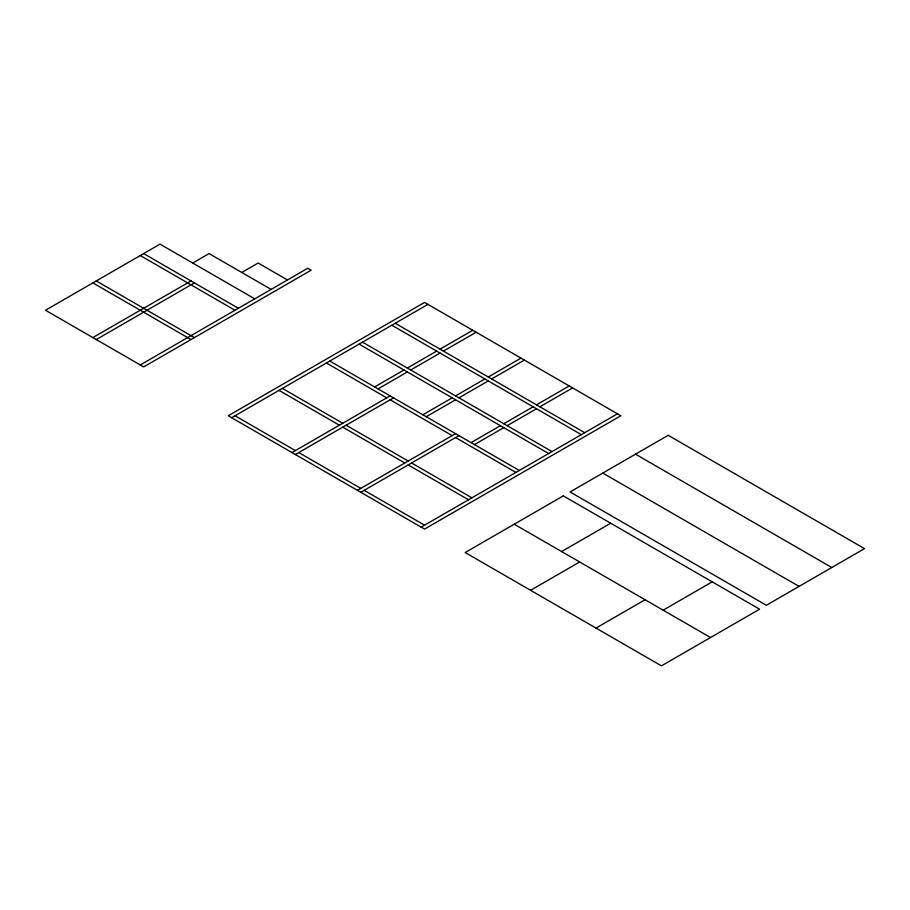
<?xml version="1.0" encoding="UTF-8"?>
<svg xmlns="http://www.w3.org/2000/svg" width="910" height="910" viewBox="0 0 910 910"><rect width="100%" height="100%" fill="white"/><g stroke="black" fill="none" stroke-linecap="round" stroke-linejoin="round"><path stroke-width="1.36" d="M192.715 263.024L209.072 253.583L271.123 289.403M92.877 337.599L191.02 280.94M96.267 339.555L194.41 282.896M241.787 272.477L258.144 263.024L287.48 279.962M140.265 364.955L307.785 268.234L311.163 270.19L143.643 366.912L45.5 310.253L160.001 244.142L254.766 298.855M231.64 417.713L427.927 304.384M374.624 386.943L403.949 370.006M407.339 368.049L436.663 351.112M440.053 349.167L472.768 330.273M378.003 388.888L407.339 371.962M410.717 370.006L440.053 353.069M443.432 351.112L476.158 332.23M291.985 452.554L390.14 395.896M295.375 454.511L393.518 397.852M422.854 414.778L452.179 397.852M455.569 395.896L484.893 378.958M488.283 377.002L520.998 358.119M426.233 416.735L455.569 399.797M458.947 397.852L488.283 380.915M491.662 378.958L524.376 360.076M357.414 490.331L455.569 433.672M360.804 492.287L458.947 435.628M471.073 442.624L500.409 425.687M503.787 423.741L533.124 406.804M536.502 404.848L569.216 385.965M474.463 444.58L503.787 427.643M507.177 425.687L536.502 408.761M539.892 406.804L572.606 387.91M421.159 527.129L617.446 413.8M561.606 551.551L610.678 523.227M530.587 590.306L579.659 561.982M596.016 628.082L645.088 599.747M663.14 610.178L712.212 581.843M635.498 454.181L831.785 567.51M395.213 323.277L584.732 432.694M391.823 325.223L581.342 434.65M602.784 473.075L799.071 586.404M362.498 342.16L552.017 451.576M359.109 344.116L548.628 453.533M143.643 253.583L238.409 308.297M329.784 361.054L519.303 470.47M140.265 255.539L235.019 310.253M326.394 362.999L386.75 397.852M390.14 399.797L452.179 435.628M455.569 437.573L515.913 472.426M96.267 280.94L194.41 337.599M282.396 388.399L342.751 423.252M346.141 425.197L408.18 461.029M411.57 462.974L471.926 497.827M514.23 524.205L710.517 637.523M92.877 282.896L191.02 339.555M279.017 390.356L339.373 425.197M342.751 427.154L404.802 462.974M408.18 464.93L468.536 499.772M235.019 415.756L295.375 450.609M298.753 452.554L360.804 488.374M364.193 490.331L424.538 525.172M424.538 302.427L228.251 415.756L424.538 529.085L620.836 415.756L424.538 302.427M563.301 495.87L465.158 552.529L661.445 665.858L759.588 609.199L563.301 495.87M668.213 435.298L570.07 491.957L766.356 605.286L864.5 548.628L668.213 435.298"/></g></svg>
